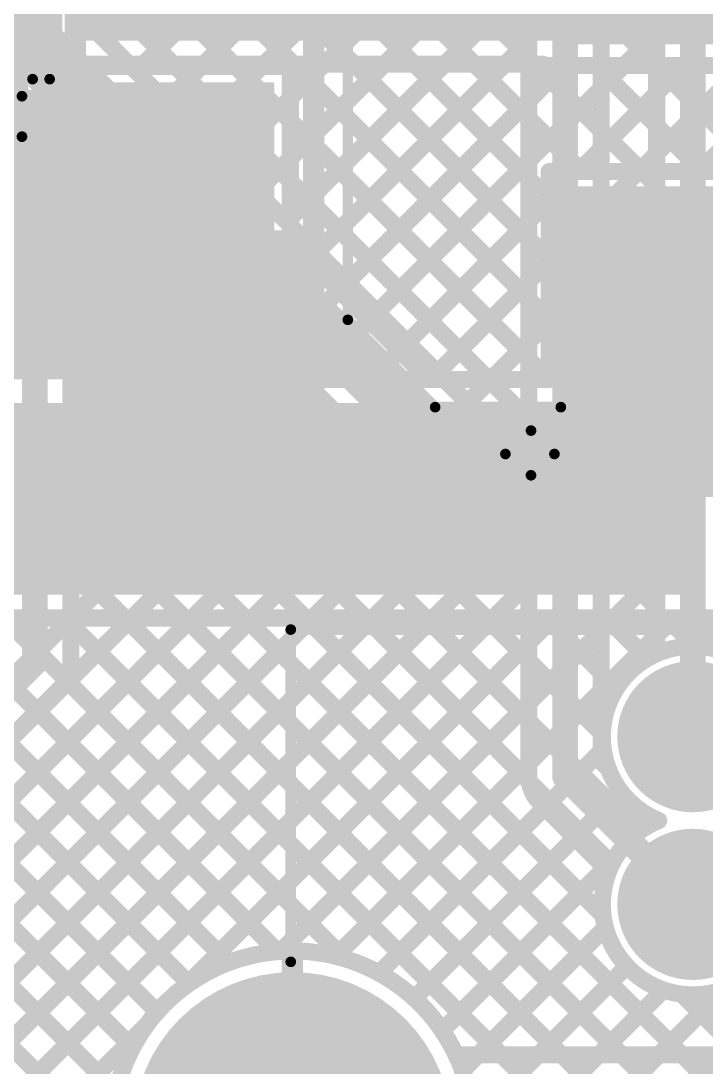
# Model space of a CAD drawing. Header units: millimetres. Extents: x 2.49 to 5.65, y 1.36 to 4.13.
# Drawn here: x 4.5175 to 4.8392, y 1.8131 to 2.3043 of the extents above; entities that cross this region are included whole.
import ezdxf

# ---------------------------------------------------------------- set-up
doc = ezdxf.new("R2010")
doc.units = ezdxf.units.MM
doc.header["$MEASUREMENT"] = 0
for name, color, linetype in [('BottomLayer', 5, 'Continuous'), ('BottomSolder', 6, 'Continuous'), ('MultiLayer', 9, 'Continuous'), ('PadHoleLayer', 156, 'Continuous'), ('TopLayer', 1, 'Continuous'), ('TopOverlay', 2, 'Continuous'), ('TopPaste', 8, 'Continuous'), ('TopSolder', 216, 'Continuous'), ('ViaHoleLayer', 16, 'Continuous')]:
    doc.layers.add(name, color=color, linetype=linetype)

# ---------------------------------------------------------------- blocks, each defined once
blk = doc.blocks.new('U241_041N_1BR85_1_3')
at = {"layer": 'BottomLayer'}
for points, const_width in [([(-0.06496, 0.09272, 1), (-0.03346, 0.09272, 1)], 0.0315), ([(-0.06496, 0.01398, 1), (-0.03346, 0.01398, 1)], 0.0315), ([(-0.27264, -0.09272, 1), (-0.20177, -0.09272, 1)], 0.07087)]:
    blk.add_lwpolyline(points, format="xyb", close=True, dxfattribs=dict(at, const_width=const_width))
at = {"layer": 'BottomSolder'}
for points, const_width in [([(-0.06696, 0.09272, 1), (-0.03146, 0.09272, 1)], 0.0355), ([(-0.06696, 0.01398, 1), (-0.03146, 0.01398, 1)], 0.0355), ([(-0.27464, -0.09272, 1), (-0.19977, -0.09272, 1)], 0.07487)]:
    blk.add_lwpolyline(points, format="xyb", close=True, dxfattribs=dict(at, const_width=const_width))
at = {"layer": 'MultiLayer'}
for points, const_width in [([(-0.06496, 0.09272, 1), (-0.03346, 0.09272, 1)], 0.0315), ([(-0.06496, 0.01398, 1), (-0.03346, 0.01398, 1)], 0.0315), ([(-0.27264, -0.09272, 1), (-0.20177, -0.09272, 1)], 0.07087)]:
    blk.add_lwpolyline(points, format="xyb", close=True, dxfattribs=dict(at, const_width=const_width))
at = {"layer": 'PadHoleLayer'}
for points, const_width in [([(-0.05827, 0.09272, 1), (-0.04016, 0.09272, 1)], 0.01811), ([(-0.05827, 0.01398, 1), (-0.04016, 0.01398, 1)], 0.01811), ([(-0.25984, -0.09272, 1), (-0.21457, -0.09272, 1)], 0.04528)]:
    blk.add_lwpolyline(points, format="xyb", close=True, dxfattribs=dict(at, const_width=const_width))
at = {"layer": 'TopLayer'}
for points, const_width in [([(-0.06496, 0.09272, 1), (-0.03346, 0.09272, 1)], 0.0315), ([(-0.06496, 0.01398, 1), (-0.03346, 0.01398, 1)], 0.0315), ([(-0.27264, -0.09272, 1), (-0.20177, -0.09272, 1)], 0.07087)]:
    blk.add_lwpolyline(points, format="xyb", close=True, dxfattribs=dict(at, const_width=const_width))
at = {"layer": 'TopOverlay', "const_width": 0.005}
for points in [[(-0.238, 0.143), (0.23641, 0.143)], [(-0.238, -0.013), (-0.238, 0.143)]]:
    blk.add_lwpolyline(points, dxfattribs=at)
at = {"layer": 'TopOverlay', "const_width": 0.0025}
for points in [[(-0.23925, 0.143, 1), (-0.23675, 0.143, 1)], [(-0.23925, 0.143, 1), (-0.23675, 0.143, 1)], [(-0.23925, -0.013, 1), (-0.23675, -0.013, 1)]]:
    blk.add_lwpolyline(points, format="xyb", close=True, dxfattribs=at)
at = {"layer": 'TopSolder'}
for points, const_width in [([(-0.06696, 0.09272, 1), (-0.03146, 0.09272, 1)], 0.0355), ([(-0.06696, 0.01398, 1), (-0.03146, 0.01398, 1)], 0.0355), ([(-0.27464, -0.09272, 1), (-0.19977, -0.09272, 1)], 0.07487)]:
    blk.add_lwpolyline(points, format="xyb", close=True, dxfattribs=dict(at, const_width=const_width))
blk = doc.blocks.new('SMA_4')
at = {"layer": 'TopLayer'}
for points in [[(-0.02953, 0.03346), (-0.12795, 0.03346), (-0.02953, -0.03346), (-0.12795, -0.03346)], [(0.12795, 0.03346), (0.02953, 0.03346), (0.12795, -0.03346), (0.02953, -0.03346)]]:
    blk.add_solid(points, dxfattribs=at)
at = {"layer": 'TopOverlay', "const_width": 0.01}
for points in [[(-0.09, 0.043), (-0.09, 0.056)], [(0.094, 0.056), (-0.09, 0.056)], [(-0.089, -0.056), (-0.089, -0.043)], [(0.095, -0.056), (-0.089, -0.056)]]:
    blk.add_lwpolyline(points, dxfattribs=at)
at = {"layer": 'TopOverlay', "const_width": 0.005}
for points in [[(-0.0925, 0.056, 1), (-0.0875, 0.056, 1)], [(-0.0925, 0.056, 1), (-0.0875, 0.056, 1)], [(0.0915, 0.056, 1), (0.0965, 0.056, 1)], [(-0.0925, 0.043, 1), (-0.0875, 0.043, 1)], [(-0.0915, -0.043, 1), (-0.0865, -0.043, 1)], [(-0.0915, -0.056, 1), (-0.0865, -0.056, 1)], [(-0.0915, -0.056, 1), (-0.0865, -0.056, 1)], [(0.0925, -0.056, 1), (0.0975, -0.056, 1)]]:
    blk.add_lwpolyline(points, format="xyb", close=True, dxfattribs=at)
at = {"layer": 'TopOverlay'}
for points in [[(0.095, 0.036), (0.173, 0.036), (0.095, 0.061), (0.173, 0.061)], [(0.131, -0.061), (0.181, -0.061), (0.131, 0.061), (0.181, 0.061)], [(0.094, -0.061), (0.173, -0.061), (0.094, -0.036), (0.173, -0.036)]]:
    blk.add_solid(points, dxfattribs=at)
at = {"layer": 'TopPaste'}
for points in [[(-0.02953, 0.03346), (-0.12795, 0.03346), (-0.02953, -0.03346), (-0.12795, -0.03346)], [(0.12795, 0.03346), (0.02953, 0.03346), (0.12795, -0.03346), (0.02953, -0.03346)]]:
    blk.add_solid(points, dxfattribs=at)
at = {"layer": 'TopSolder'}
for points in [[(-0.02553, 0.03746), (-0.13195, 0.03746), (-0.02553, -0.03746), (-0.13195, -0.03746)], [(0.13195, 0.03746), (0.02553, 0.03746), (0.13195, -0.03746), (0.02553, -0.03746)]]:
    blk.add_solid(points, dxfattribs=at)
blk = doc.blocks.new('NR5040T4R7N_71')
at = {"layer": 'TopLayer'}
for points in [[(-0.10039, -0.07874), (-0.04134, -0.07874), (-0.10039, 0.07874), (-0.04134, 0.07874)], [(0.04134, -0.07874), (0.10039, -0.07874), (0.04134, 0.07874), (0.10039, 0.07874)]]:
    blk.add_solid(points, dxfattribs=at)
at = {"layer": 'TopOverlay', "const_width": 0.005}
for points in [[(0.104, 0.103), (-0.104, 0.103)], [(-0.104, 0.103), (-0.104, 0.084)], [(0.104, 0.103), (0.104, 0.084)], [(-0.104, -0.084), (-0.104, -0.103)], [(0.104, -0.084), (0.104, -0.103)], [(0.104, -0.103), (-0.104, -0.103)]]:
    blk.add_lwpolyline(points, dxfattribs=at)
at = {"layer": 'TopOverlay'}
for points, const_width in [([(-0.10525, 0.103, 1), (-0.10275, 0.103, 1)], 0.0025), ([(-0.10525, 0.103, 1), (-0.10275, 0.103, 1)], 0.0025), ([(0.10275, 0.103, 1), (0.10525, 0.103, 1)], 0.0025), ([(0.10275, 0.103, 1), (0.10525, 0.103, 1)], 0.0025), ([(-0.10525, 0.084, 1), (-0.10275, 0.084, 1)], 0.0025), ([(0.10275, 0.084, 1), (0.10525, 0.084, 1)], 0.0025), ([(-0.109, 0.076, 1), (-0.117, 0.076, 1)], 0.005), ([(-0.11825, 0.076, 1), (-0.11575, 0.076, 1)], 0.0025), ([(-0.11025, 0.076, 1), (-0.10775, 0.076, 1)], 0.0025), ([(-0.10525, -0.084, 1), (-0.10275, -0.084, 1)], 0.0025), ([(0.10275, -0.084, 1), (0.10525, -0.084, 1)], 0.0025), ([(-0.10525, -0.103, 1), (-0.10275, -0.103, 1)], 0.0025), ([(-0.10525, -0.103, 1), (-0.10275, -0.103, 1)], 0.0025), ([(0.10275, -0.103, 1), (0.10525, -0.103, 1)], 0.0025), ([(0.10275, -0.103, 1), (0.10525, -0.103, 1)], 0.0025)]:
    blk.add_lwpolyline(points, format="xyb", close=True, dxfattribs=dict(at, const_width=const_width))
at = {"layer": 'TopPaste'}
for points in [[(-0.10039, -0.07874), (-0.04134, -0.07874), (-0.10039, 0.07874), (-0.04134, 0.07874)], [(0.04134, -0.07874), (0.10039, -0.07874), (0.04134, 0.07874), (0.10039, 0.07874)]]:
    blk.add_solid(points, dxfattribs=at)
at = {"layer": 'TopSolder'}
for points in [[(-0.10439, -0.08274), (-0.03734, -0.08274), (-0.10439, 0.08274), (-0.03734, 0.08274)], [(0.03734, -0.08274), (0.10439, -0.08274), (0.03734, 0.08274), (0.10439, 0.08274)]]:
    blk.add_solid(points, dxfattribs=at)
blk = doc.blocks.new('UWX1H100MCL1GB_108')
at = {"layer": 'TopLayer'}
for points in [[(-0.1752, -0.0315), (-0.0374, -0.0315), (-0.1752, 0.0315), (-0.0374, 0.0315)], [(0.0374, -0.0315), (0.1752, -0.0315), (0.0374, 0.0315), (0.1752, 0.0315)]]:
    blk.add_solid(points, dxfattribs=at)
at = {"layer": 'TopOverlay', "const_width": 0.005}
for points in [[(-0.096, 0.137), (-0.137, 0.096)], [(-0.096, 0.137), (0.14, 0.137)], [(0.14, 0.137), (0.14, 0.037)], [(-0.137, 0.096), (-0.137, 0.037)], [(-0.159, 0.063), (-0.159, 0.04)], [(-0.169, 0.051), (-0.148, 0.051)], [(-0.137, -0.037), (-0.137, -0.096)], [(0.14, -0.037), (0.14, -0.137)], [(-0.137, -0.096), (-0.096, -0.137)], [(-0.096, -0.137), (0.14, -0.137)]]:
    blk.add_lwpolyline(points, dxfattribs=at)
at = {"layer": 'TopOverlay', "const_width": 0.0025}
for points in [[(-0.09725, 0.137, 1), (-0.09475, 0.137, 1)], [(-0.09725, 0.137, 1), (-0.09475, 0.137, 1)], [(0.13875, 0.137, 1), (0.14125, 0.137, 1)], [(0.13875, 0.137, 1), (0.14125, 0.137, 1)], [(-0.13825, 0.096, 1), (-0.13575, 0.096, 1)], [(-0.13825, 0.096, 1), (-0.13575, 0.096, 1)], [(-0.16025, 0.063, 1), (-0.15775, 0.063, 1)], [(-0.17025, 0.051, 1), (-0.16775, 0.051, 1)], [(-0.14925, 0.051, 1), (-0.14675, 0.051, 1)], [(-0.16025, 0.04, 1), (-0.15775, 0.04, 1)], [(-0.13825, 0.037, 1), (-0.13575, 0.037, 1)], [(0.13875, 0.037, 1), (0.14125, 0.037, 1)], [(-0.13825, -0.037, 1), (-0.13575, -0.037, 1)], [(0.13875, -0.037, 1), (0.14125, -0.037, 1)], [(-0.13825, -0.096, 1), (-0.13575, -0.096, 1)], [(-0.13825, -0.096, 1), (-0.13575, -0.096, 1)], [(-0.09725, -0.137, 1), (-0.09475, -0.137, 1)], [(-0.09725, -0.137, 1), (-0.09475, -0.137, 1)], [(0.13875, -0.137, 1), (0.14125, -0.137, 1)], [(0.13875, -0.137, 1), (0.14125, -0.137, 1)]]:
    blk.add_lwpolyline(points, format="xyb", close=True, dxfattribs=at)
at = {"layer": 'TopPaste'}
for points in [[(-0.1752, -0.0315), (-0.0374, -0.0315), (-0.1752, 0.0315), (-0.0374, 0.0315)], [(0.0374, -0.0315), (0.1752, -0.0315), (0.0374, 0.0315), (0.1752, 0.0315)]]:
    blk.add_solid(points, dxfattribs=at)
at = {"layer": 'TopSolder'}
for points in [[(-0.1792, -0.0355), (-0.0334, -0.0355), (-0.1792, 0.0355), (-0.0334, 0.0355)], [(0.0334, -0.0355), (0.1792, -0.0355), (0.0334, 0.0355), (0.1792, 0.0355)]]:
    blk.add_solid(points, dxfattribs=at)

msp = doc.modelspace()

# ---------------------------------------------------------------- linework, layer by layer
at = {"layer": 'BottomLayer'}
for points, const_width in [([(3.67701, 3.36577), (4.756, 2.28678)], 0.008), ([(3.66287, 3.35163), (4.756, 2.2585)], 0.008), ([(3.6545, 3.33172), (4.756, 2.23022)], 0.008), ([(3.6545, 3.30343), (4.756, 2.20193)], 0.008), ([(3.6545, 3.27515), (4.756, 2.17365)], 0.008), ([(3.6545, 3.24687), (4.756, 2.14537)], 0.008), ([(3.6545, 3.21858), (4.756, 2.11708)], 0.008), ([(4.773, 1.94953), (4.773, 2.986)], 0.012), ([(4.83299, 1.96828), (4.83299, 2.986)], 0.012), ([(4.756, 1.94953), (4.756, 2.97079)], 0.008), ([(4.79, 1.95657), (4.79, 2.97079)], 0.008), ([(4.81599, 2.00723), (4.81599, 2.97079)], 0.008), ([(4.55749, 2.29475), (4.756, 2.49326)], 0.008), ([(4.57163, 2.2806), (4.756, 2.46497)], 0.008), ([(4.58577, 2.26646), (4.756, 2.43669)], 0.008), ([(4.59991, 2.25232), (4.756, 2.4084)], 0.008), ([(4.44563, 2.4066), (4.74462, 2.10762)], 0.008), ([(4.429, 2.39), (4.728, 2.091)], 0.025), ([(4.61406, 2.23818), (4.756, 2.38012)], 0.008), ([(4.423, 2.351), (4.524, 2.25)], 0.012), ([(4.6282, 2.22403), (4.756, 2.35184)], 0.008), ([(4.79, 2.30098), (4.81599, 2.32697)], 0.008), ([(4.64234, 2.20989), (4.756, 2.32355)], 0.008), ([(4.79, 2.30935), (4.81599, 2.28336)], 0.008), ([(4.65648, 2.19575), (4.756, 2.29527)], 0.008), ([(4.79, 2.2727), (4.81599, 2.29869)], 0.008), ([(4.79, 2.28107), (4.81599, 2.25508)], 0.008), ([(4.79, 2.24441), (4.81599, 2.27041)], 0.008), ([(4.67063, 2.18161), (4.756, 2.26698)], 0.008), ([(4.524, 2.003), (4.524, 2.25)], 0.012), ([(4.79, 2.25278), (4.81599, 2.22679)], 0.008), ([(4.541, 2.003), (4.541, 2.24477)], 0.008), ([(4.541, 2.24477), (4.71138, 2.07438)], 0.008), ([(4.79, 2.21613), (4.81599, 2.24212)], 0.008), ([(4.68477, 2.16747), (4.756, 2.2387)], 0.008), ([(4.541, 2.22169), (4.55254, 2.23323)], 0.008), ([(4.79, 2.2245), (4.81599, 2.19851)], 0.008), ([(4.541, 2.1934), (4.56668, 2.21909)], 0.008), ([(4.541, 2.21894), (4.756, 2.00394)], 0.008), ([(4.79, 2.18785), (4.81599, 2.21384)], 0.008), ([(4.69891, 2.15332), (4.756, 2.21041)], 0.008), ([(4.541, 2.16512), (4.58082, 2.20494)], 0.008), ([(4.79, 2.19622), (4.81599, 2.17023)], 0.008), ([(4.541, 2.13684), (4.59497, 2.1908)], 0.008), ([(4.541, 2.19066), (4.756, 1.97566)], 0.008), ([(4.71305, 2.13918), (4.756, 2.18213)], 0.008), ([(4.79, 2.15956), (4.81599, 2.18555)], 0.008), ([(4.541, 2.10855), (4.60911, 2.17666)], 0.008), ([(4.79, 2.16793), (4.81599, 2.14194)], 0.008), ([(4.541, 2.08027), (4.62325, 2.16252)], 0.008), ([(4.541, 2.16237), (4.75616, 1.94722)], 0.008), ([(4.79, 2.13128), (4.81599, 2.15727)], 0.008), ([(4.72719, 2.12504), (4.756, 2.15385)], 0.008), ([(4.541, 2.05198), (4.63739, 2.14837)], 0.008), ([(4.79, 2.13965), (4.81599, 2.11366)], 0.008), ([(4.541, 2.0237), (4.65153, 2.13423)], 0.008), ([(4.541, 2.13409), (4.79082, 1.88427)], 0.008), ([(4.79, 2.10299), (4.81599, 2.12898)], 0.008), ([(4.74134, 2.1109), (4.756, 2.12556)], 0.008), ([(4.14762, 1.60204), (4.66568, 2.12009)], 0.008), ([(4.79, 2.11137), (4.81599, 2.08537)], 0.008), ([(4.14762, 1.57375), (4.67982, 2.10595)], 0.008), ([(4.541, 2.10581), (5.19681, 1.45)], 0.008), ([(4.79, 2.07471), (4.81599, 2.1007)], 0.008), ([(4.75137, 2.09342), (4.756, 2.0888)], 0.008), ([(4.75144, 2.09271), (4.756, 2.09728)], 0.008), ([(4.14758, 1.54542), (4.69396, 2.09181)], 0.008), ([(4.79, 2.08308), (4.81599, 2.05709)], 0.008), ([(4.08044, 1.45), (4.7081, 2.07766)], 0.008), ([(4.541, 2.07752), (5.16852, 1.45)], 0.008), ([(4.13701, 1.45), (4.756, 2.06899)], 0.008), ([(4.71889, 2.06934), (4.756, 2.03223)], 0.008), ([(4.74333, 2.07319), (4.756, 2.06051)], 0.008), ([(4.79, 2.04642), (4.81599, 2.07242)], 0.008), ([(4.10872, 1.45), (4.72629, 2.06756)], 0.008), ([(4.79, 2.0548), (4.81599, 2.0288)], 0.008), ([(4.541, 2.04924), (5.14024, 1.45)], 0.008), ([(4.16529, 1.45), (4.756, 2.04071)], 0.008), ([(4.79, 2.01814), (4.81599, 2.04413)], 0.008), ([(4.79, 2.02651), (4.81155, 2.00497)], 0.008), ([(4.541, 2.02095), (5.11195, 1.45)], 0.008), ([(4.79, 1.98986), (4.81599, 2.01585)], 0.008), ([(4.59498, 1.85141), (4.756, 2.01242)], 0.008), ([(4.437, 1.916), (4.524, 2.003)], 0.012), ([(4.79, 1.99823), (4.79714, 1.99109)], 0.008), ([(4.44904, 1.904), (4.536, 1.99096)], 0.008), ([(4.53888, 1.99479), (4.6696, 1.86407)], 0.008), ([(4.63939, 1.86753), (4.756, 1.98414)], 0.008), ([(4.52521, 1.98017), (4.63796, 1.86742)], 0.008), ([(4.51107, 1.96603), (4.6149, 1.8622)], 0.008), ([(4.79, 1.95657), (4.79319, 1.95338)], 0.008), ([(4.49693, 1.95189), (4.5964, 1.85242)], 0.008), ([(4.66538, 1.86523), (4.756, 1.95586)], 0.008), ([(4.773, 1.94953), (4.83299, 1.88954)], 0.012), ([(4.48279, 1.93775), (4.58144, 1.83909)], 0.008), ([(4.761, 1.93749), (4.79343, 1.90506)], 0.008), ([(4.68573, 1.8573), (4.76346, 1.93503)], 0.008), ([(4.46864, 1.9236), (4.56989, 1.82236)], 0.008), ([(4.70223, 1.84551), (4.7776, 1.92089)], 0.008), ([(4.4545, 1.90946), (4.56226, 1.80171)], 0.008), ([(4.71533, 1.83034), (4.79174, 1.90675)], 0.008), ([(4.43668, 1.899), (4.56048, 1.7752)], 0.008), ([(4.72486, 1.81157), (4.79192, 1.87864)], 0.008), ([(4.47642, 1.45), (4.89246, 1.86604)], 0.008), ([(4.645, 1.78285), (4.645, 1.86371)], 0.01), ([(4.7297, 1.78814), (4.80201, 1.86045)], 0.008), ([(4.44813, 1.45), (4.84787, 1.84973)], 0.008), ([(4.72533, 1.75548), (4.8192, 1.84935)], 0.008), ([(4.82772, 1.84737), (5.22509, 1.45)], 0.008), ([(4.19358, 1.45), (4.57644, 1.83286)], 0.008)]:
    msp.add_lwpolyline(points, dxfattribs=dict(at, const_width=const_width))
for points, const_width in [([(4.788, 2.30098, 1), (4.792, 2.30098, 1)], 0.004), ([(4.754, 2.29527, 1), (4.758, 2.29527, 1)], 0.004), ([(4.81399, 2.29869, 1), (4.81799, 2.29869, 1)], 0.004), ([(4.55549, 2.29475, 1), (4.55949, 2.29475, 1)], 0.004), ([(4.754, 2.28678, 1), (4.758, 2.28678, 1)], 0.004), ([(4.56963, 2.2806, 1), (4.57363, 2.2806, 1)], 0.004), ([(4.788, 2.28107, 1), (4.792, 2.28107, 1)], 0.004), ([(4.81399, 2.28336, 1), (4.81799, 2.28336, 1)], 0.004), ([(4.788, 2.2727, 1), (4.792, 2.2727, 1)], 0.004), ([(4.81399, 2.27041, 1), (4.81799, 2.27041, 1)], 0.004), ([(4.58377, 2.26646, 1), (4.58777, 2.26646, 1)], 0.004), ([(4.754, 2.26698, 1), (4.758, 2.26698, 1)], 0.004), ([(4.754, 2.2585, 1), (4.758, 2.2585, 1)], 0.004), ([(4.521, 2.25, 1), (4.527, 2.25, 1)], 0.006), ([(4.521, 2.25, 1), (4.527, 2.25, 1)], 0.006), ([(4.59791, 2.25232, 1), (4.60191, 2.25232, 1)], 0.004), ([(4.788, 2.25278, 1), (4.792, 2.25278, 1)], 0.004), ([(4.81399, 2.25508, 1), (4.81799, 2.25508, 1)], 0.004), ([(4.539, 2.24477, 1), (4.543, 2.24477, 1)], 0.004), ([(4.539, 2.24477, 1), (4.543, 2.24477, 1)], 0.004), ([(4.788, 2.24441, 1), (4.792, 2.24441, 1)], 0.004), ([(4.81399, 2.24212, 1), (4.81799, 2.24212, 1)], 0.004), ([(4.61206, 2.23818, 1), (4.61606, 2.23818, 1)], 0.004), ([(4.754, 2.2387, 1), (4.758, 2.2387, 1)], 0.004), ([(4.55054, 2.23323, 1), (4.55454, 2.23323, 1)], 0.004), ([(4.754, 2.23022, 1), (4.758, 2.23022, 1)], 0.004), ([(4.81399, 2.22679, 1), (4.81799, 2.22679, 1)], 0.004), ([(4.539, 2.22169, 1), (4.543, 2.22169, 1)], 0.004), ([(4.6262, 2.22403, 1), (4.6302, 2.22403, 1)], 0.004), ([(4.788, 2.2245, 1), (4.792, 2.2245, 1)], 0.004), ([(4.539, 2.21894, 1), (4.543, 2.21894, 1)], 0.004), ([(4.56468, 2.21909, 1), (4.56868, 2.21909, 1)], 0.004), ([(4.788, 2.21613, 1), (4.792, 2.21613, 1)], 0.004), ([(4.81399, 2.21384, 1), (4.81799, 2.21384, 1)], 0.004), ([(4.64034, 2.20989, 1), (4.64434, 2.20989, 1)], 0.004), ([(4.754, 2.21041, 1), (4.758, 2.21041, 1)], 0.004), ([(4.57882, 2.20494, 1), (4.58282, 2.20494, 1)], 0.004), ([(4.754, 2.20193, 1), (4.758, 2.20193, 1)], 0.004), ([(4.81399, 2.19851, 1), (4.81799, 2.19851, 1)], 0.004), ([(4.539, 2.1934, 1), (4.543, 2.1934, 1)], 0.004), ([(4.65448, 2.19575, 1), (4.65848, 2.19575, 1)], 0.004), ([(4.788, 2.19622, 1), (4.792, 2.19622, 1)], 0.004), ([(4.539, 2.19066, 1), (4.543, 2.19066, 1)], 0.004), ([(4.59297, 2.1908, 1), (4.59697, 2.1908, 1)], 0.004), ([(4.788, 2.18785, 1), (4.792, 2.18785, 1)], 0.004), ([(4.754, 2.18213, 1), (4.758, 2.18213, 1)], 0.004), ([(4.81399, 2.18555, 1), (4.81799, 2.18555, 1)], 0.004), ([(4.66863, 2.18161, 1), (4.67263, 2.18161, 1)], 0.004), ([(4.60711, 2.17666, 1), (4.61111, 2.17666, 1)], 0.004), ([(4.754, 2.17365, 1), (4.758, 2.17365, 1)], 0.004), ([(4.68277, 2.16747, 1), (4.68677, 2.16747, 1)], 0.004), ([(4.788, 2.16793, 1), (4.792, 2.16793, 1)], 0.004), ([(4.81399, 2.17023, 1), (4.81799, 2.17023, 1)], 0.004), ([(4.539, 2.16512, 1), (4.543, 2.16512, 1)], 0.004), ([(4.539, 2.16237, 1), (4.543, 2.16237, 1)], 0.004), ([(4.62125, 2.16252, 1), (4.62525, 2.16252, 1)], 0.004), ([(4.788, 2.15956, 1), (4.792, 2.15956, 1)], 0.004), ([(4.81399, 2.15727, 1), (4.81799, 2.15727, 1)], 0.004), ([(4.69691, 2.15332, 1), (4.70091, 2.15332, 1)], 0.004), ([(4.754, 2.15385, 1), (4.758, 2.15385, 1)], 0.004), ([(4.63539, 2.14837, 1), (4.63939, 2.14837, 1)], 0.004), ([(4.754, 2.14537, 1), (4.758, 2.14537, 1)], 0.004), ([(4.71105, 2.13918, 1), (4.71505, 2.13918, 1)], 0.004), ([(4.788, 2.13965, 1), (4.792, 2.13965, 1)], 0.004), ([(4.81399, 2.14194, 1), (4.81799, 2.14194, 1)], 0.004), ([(4.539, 2.13684, 1), (4.543, 2.13684, 1)], 0.004), ([(4.539, 2.13409, 1), (4.543, 2.13409, 1)], 0.004), ([(4.64953, 2.13423, 1), (4.65353, 2.13423, 1)], 0.004), ([(4.788, 2.13128, 1), (4.792, 2.13128, 1)], 0.004), ([(4.81399, 2.12898, 1), (4.81799, 2.12898, 1)], 0.004), ([(4.72519, 2.12504, 1), (4.72919, 2.12504, 1)], 0.004), ([(4.754, 2.12556, 1), (4.758, 2.12556, 1)], 0.004), ([(4.66368, 2.12009, 1), (4.66768, 2.12009, 1)], 0.004), ([(4.754, 2.11708, 1), (4.758, 2.11708, 1)], 0.004), ([(4.81399, 2.11366, 1), (4.81799, 2.11366, 1)], 0.004), ([(4.539, 2.10855, 1), (4.543, 2.10855, 1)], 0.004), ([(4.73934, 2.1109, 1), (4.74334, 2.1109, 1)], 0.004), ([(4.788, 2.11137, 1), (4.792, 2.11137, 1)], 0.004), ([(4.539, 2.10581, 1), (4.543, 2.10581, 1)], 0.004), ([(4.67782, 2.10595, 1), (4.68182, 2.10595, 1)], 0.004), ([(4.74262, 2.10762, 1), (4.74662, 2.10762, 1)], 0.004), ([(4.74262, 2.10762, 1), (4.74662, 2.10762, 1)], 0.004), ([(4.72175, 2.091, 1), (4.73425, 2.091, 1)], 0.0125), ([(4.72209, 2.091, 1), (4.73391, 2.091, 1)], 0.01181), ([(4.788, 2.10299, 1), (4.792, 2.10299, 1)], 0.004), ([(4.81399, 2.1007, 1), (4.81799, 2.1007, 1)], 0.004), ([(4.74937, 2.09342, 1), (4.75337, 2.09342, 1)], 0.004), ([(4.754, 2.09728, 1), (4.758, 2.09728, 1)], 0.004), ([(4.69196, 2.09181, 1), (4.69596, 2.09181, 1)], 0.004), ([(4.74944, 2.09271, 1), (4.75344, 2.09271, 1)], 0.004), ([(4.7495, 2.091, 1), (4.7535, 2.091, 1)], 0.004), ([(4.7495, 2.091, 1), (4.7535, 2.091, 1)], 0.004), ([(4.754, 2.0888, 1), (4.758, 2.0888, 1)], 0.004), ([(4.81399, 2.08537, 1), (4.81799, 2.08537, 1)], 0.004), ([(4.539, 2.08027, 1), (4.543, 2.08027, 1)], 0.004), ([(4.788, 2.08308, 1), (4.792, 2.08308, 1)], 0.004), ([(4.539, 2.07752, 1), (4.543, 2.07752, 1)], 0.004), ([(4.7061, 2.07766, 1), (4.7101, 2.07766, 1)], 0.004), ([(4.70938, 2.07438, 1), (4.71338, 2.07438, 1)], 0.004), ([(4.70938, 2.07438, 1), (4.71338, 2.07438, 1)], 0.004), ([(4.788, 2.07471, 1), (4.792, 2.07471, 1)], 0.004), ([(4.71689, 2.06934, 1), (4.72089, 2.06934, 1)], 0.004), ([(4.74133, 2.07319, 1), (4.74533, 2.07319, 1)], 0.004), ([(4.754, 2.06899, 1), (4.758, 2.06899, 1)], 0.004), ([(4.81399, 2.07242, 1), (4.81799, 2.07242, 1)], 0.004), ([(4.72429, 2.06756, 1), (4.72829, 2.06756, 1)], 0.004), ([(4.754, 2.06051, 1), (4.758, 2.06051, 1)], 0.004), ([(4.788, 2.0548, 1), (4.792, 2.0548, 1)], 0.004), ([(4.81399, 2.05709, 1), (4.81799, 2.05709, 1)], 0.004), ([(4.539, 2.05198, 1), (4.543, 2.05198, 1)], 0.004), ([(4.539, 2.04924, 1), (4.543, 2.04924, 1)], 0.004), ([(4.788, 2.04642, 1), (4.792, 2.04642, 1)], 0.004), ([(4.754, 2.04071, 1), (4.758, 2.04071, 1)], 0.004), ([(4.81399, 2.04413, 1), (4.81799, 2.04413, 1)], 0.004), ([(4.754, 2.03223, 1), (4.758, 2.03223, 1)], 0.004), ([(4.788, 2.02651, 1), (4.792, 2.02651, 1)], 0.004), ([(4.81399, 2.0288, 1), (4.81799, 2.0288, 1)], 0.004), ([(4.539, 2.0237, 1), (4.543, 2.0237, 1)], 0.004), ([(4.539, 2.02095, 1), (4.543, 2.02095, 1)], 0.004), ([(4.788, 2.01814, 1), (4.792, 2.01814, 1)], 0.004), ([(4.81399, 2.01585, 1), (4.81799, 2.01585, 1)], 0.004), ([(4.754, 2.01242, 1), (4.758, 2.01242, 1)], 0.004), ([(4.521, 2.003, 1), (4.527, 2.003, 1)], 0.006), ([(4.521, 2.003, 1), (4.527, 2.003, 1)], 0.006), ([(4.81399, 2.00723, 1), (4.81799, 2.00723, 1)], 0.004), ([(4.81399, 2.00723, 1), (4.81799, 2.00723, 1)], 0.004), ([(4.539, 2.003, 1), (4.543, 2.003, 1)], 0.004), ([(4.539, 2.003, 1), (4.543, 2.003, 1)], 0.004), ([(4.539, 2.003, 1), (4.543, 2.003, 1)], 0.004), ([(4.754, 2.00394, 1), (4.758, 2.00394, 1)], 0.004), ([(4.80955, 2.00497, 1), (4.81355, 2.00497, 1)], 0.004), ([(4.788, 1.99823, 1), (4.792, 1.99823, 1)], 0.004), ([(4.534, 1.99096, 1), (4.538, 1.99096, 1)], 0.004), ([(4.534, 1.99096, 1), (4.538, 1.99096, 1)], 0.004), ([(4.53402, 1.99098, 1), (4.53802, 1.99098, 1)], 0.004), ([(4.53688, 1.99479, 1), (4.54088, 1.99479, 1)], 0.004), ([(4.79514, 1.99109, 1), (4.79914, 1.99109, 1)], 0.004), ([(4.788, 1.98986, 1), (4.792, 1.98986, 1)], 0.004), ([(4.754, 1.98414, 1), (4.758, 1.98414, 1)], 0.004), ([(4.52321, 1.98017, 1), (4.52721, 1.98017, 1)], 0.004), ([(4.754, 1.97566, 1), (4.758, 1.97566, 1)], 0.004), ([(4.82999, 1.96828, 1), (4.83599, 1.96828, 1)], 0.006), ([(4.788, 1.95657, 1), (4.792, 1.95657, 1)], 0.004), ([(4.788, 1.95657, 1), (4.792, 1.95657, 1)], 0.004), ([(4.754, 1.95586, 1), (4.758, 1.95586, 1)], 0.004), ([(4.77, 1.94953, 1), (4.776, 1.94953, 1)], 0.006), ([(4.77, 1.94953, 1), (4.776, 1.94953, 1)], 0.006), ([(4.79119, 1.95338, 1), (4.79519, 1.95338, 1)], 0.004), ([(4.79119, 1.95338, 1), (4.79519, 1.95338, 1)], 0.004), ([(4.754, 1.94953, 1), (4.758, 1.94953, 1)], 0.004), ([(4.754, 1.94953, 1), (4.758, 1.94953, 1)], 0.004), ([(4.754, 1.94953, 1), (4.758, 1.94953, 1)], 0.004), ([(4.75416, 1.94722, 1), (4.75816, 1.94722, 1)], 0.004), ([(4.75898, 1.93751, 1), (4.76298, 1.93751, 1)], 0.004), ([(4.759, 1.93749, 1), (4.763, 1.93749, 1)], 0.004), ([(4.759, 1.93749, 1), (4.763, 1.93749, 1)], 0.004), ([(4.76146, 1.93503, 1), (4.76546, 1.93503, 1)], 0.004), ([(4.7756, 1.92089, 1), (4.7796, 1.92089, 1)], 0.004), ([(4.78974, 1.90675, 1), (4.79374, 1.90675, 1)], 0.004), ([(4.79143, 1.90506, 1), (4.79543, 1.90506, 1)], 0.004), ([(4.79143, 1.90506, 1), (4.79543, 1.90506, 1)], 0.004), ([(4.82999, 1.88954, 1), (4.83599, 1.88954, 1)], 0.006), ([(4.78882, 1.88427, 1), (4.79282, 1.88427, 1)], 0.004), ([(4.78992, 1.87864, 1), (4.79392, 1.87864, 1)], 0.004), ([(4.72987, 1.78285, 1), (4.56013, 1.78285, 1)], 0.008), ([(4.63739, 1.86753, 1), (4.64139, 1.86753, 1)], 0.004), ([(4.63596, 1.86742, 1), (4.63996, 1.86742, 1)], 0.004), ([(4.6425, 1.86371, 1), (4.6475, 1.86371, 1)], 0.005), ([(4.66338, 1.86523, 1), (4.66738, 1.86523, 1)], 0.004), ([(4.6676, 1.86407, 1), (4.6716, 1.86407, 1)], 0.004), ([(4.6129, 1.8622, 1), (4.6169, 1.8622, 1)], 0.004), ([(4.80001, 1.86045, 1), (4.80401, 1.86045, 1)], 0.004), ([(4.68373, 1.8573, 1), (4.68773, 1.8573, 1)], 0.004), ([(4.59298, 1.85141, 1), (4.59698, 1.85141, 1)], 0.004), ([(4.5944, 1.85242, 1), (4.5984, 1.85242, 1)], 0.004), ([(4.8172, 1.84935, 1), (4.8212, 1.84935, 1)], 0.004), ([(4.70023, 1.84551, 1), (4.70423, 1.84551, 1)], 0.004), ([(4.82572, 1.84737, 1), (4.82972, 1.84737, 1)], 0.004), ([(4.57944, 1.83909, 1), (4.58344, 1.83909, 1)], 0.004), ([(4.57444, 1.83286, 1), (4.57844, 1.83286, 1)], 0.004), ([(4.71333, 1.83034, 1), (4.71733, 1.83034, 1)], 0.004), ([(4.56789, 1.82236, 1), (4.57189, 1.82236, 1)], 0.004), ([(4.72286, 1.81157, 1), (4.72686, 1.81157, 1)], 0.004)]:
    msp.add_lwpolyline(points, format="xyb", close=True, dxfattribs=dict(at, const_width=const_width))
at = {"layer": 'BottomLayer', "const_width": 0.008}
for points in [[(4.74462, 2.10762, -0.198912), (4.7515, 2.091)], [(4.7515, 2.091, -0.668179), (4.71138, 2.07438)], [(4.79319, 1.95338, -0.398683), (4.81599, 2.00723)], [(4.541, 2.003, -0.199327), (4.536, 1.99096)], [(4.541, 2.003, -0.198912), (4.53602, 1.99098)], [(4.76098, 1.93751, -0.198912), (4.756, 1.94953)], [(4.761, 1.93749, -0.199327), (4.756, 1.94953)], [(4.87549, 1.88954, -1.206856), (4.79343, 1.90506)]]:
    msp.add_lwpolyline(points, format="xyb", dxfattribs=at)
at = {"layer": 'MultiLayer', "const_width": 0.01181}
msp.add_lwpolyline([(4.72209, 2.091, 1), (4.73391, 2.091, 1)], format="xyb", close=True, dxfattribs=at)
at = {"layer": 'TopLayer'}
for points, const_width in [([(4.83575, 2.2336), (5.15474, 2.55259)], 0.008), ([(4.532, 2.283), (4.532, 2.471)], 0.008), ([(4.533, 2.284), (4.533, 2.471)], 0.008), ([(4.83881, 2.01038), (5.199, 2.37057)], 0.008), ([(4.808, 2.2874), (4.808, 2.3663)], 0.01), ([(4.532, 2.283), (4.644, 2.283)], 0.008), ([(4.533, 2.284), (4.7625, 2.284)], 0.008), ([(4.644, 2.26812), (4.65988, 2.284)], 0.008), ([(4.644, 2.18327), (4.74473, 2.284)], 0.008), ([(4.644, 2.23984), (4.68816, 2.284)], 0.008), ([(4.644, 2.21155), (4.71645, 2.284)], 0.008), ([(4.644, 2.15498), (4.77242, 2.2834)], 0.008), ([(4.644, 2.136), (4.644, 2.283)], 0.008), ([(4.64565, 2.284), (4.7655, 2.16415)], 0.008), ([(4.6533, 2.136), (4.8007, 2.2834)], 0.008), ([(4.67393, 2.284), (4.7655, 2.19243)], 0.008), ([(4.70222, 2.284), (4.7655, 2.22071)], 0.008), ([(4.7305, 2.284), (4.7809, 2.2336)], 0.008), ([(4.75878, 2.284), (4.80919, 2.2336)], 0.008), ([(4.7625, 2.2834), (4.8535, 2.2834)], 0.008), ([(4.77918, 2.2336), (4.82899, 2.2834)], 0.008), ([(4.78767, 2.2834), (4.83747, 2.2336)], 0.008), ([(4.80747, 2.2336), (4.85787, 2.284)], 0.008), ([(4.81595, 2.2834), (5.1925, 1.90685)], 0.008), ([(4.644, 2.25737), (4.76537, 2.136)], 0.008), ([(4.7655, 2.2336), (4.8505, 2.2336)], 0.008), ([(4.7655, 2.136), (4.7655, 2.2336)], 0.008), ([(4.644, 2.22908), (4.73708, 2.136)], 0.008), ([(4.68159, 2.136), (4.7655, 2.21992)], 0.008), ([(4.644, 2.2008), (4.7088, 2.136)], 0.008), ([(4.70987, 2.136), (4.7655, 2.19163)], 0.008), ([(4.644, 2.17251), (4.68051, 2.136)], 0.008), ([(4.73815, 2.136), (4.7655, 2.16335)], 0.008), ([(4.644, 2.14423), (4.65223, 2.136)], 0.008), ([(4.644, 2.136), (4.7655, 2.136)], 0.008), ([(4.08044, 1.45), (4.65444, 2.024)], 0.008), ([(4.10872, 1.45), (4.68272, 2.024)], 0.008), ([(4.13701, 1.45), (4.71101, 2.024)], 0.008), ([(4.14758, 1.54542), (4.62615, 2.024)], 0.008), ([(4.16529, 1.45), (4.73929, 2.024)], 0.008), ([(4.476, 1.90213), (4.59787, 2.024)], 0.008), ([(4.476, 1.93041), (4.56959, 2.024)], 0.008), ([(4.476, 1.9587), (4.5413, 2.024)], 0.008), ([(4.48138, 2.024), (4.63796, 1.86742)], 0.008), ([(4.491, 2.024), (4.85, 2.024)], 0.008), ([(4.50967, 2.024), (4.6696, 1.86407)], 0.008), ([(4.53795, 2.024), (4.74311, 1.81885)], 0.008), ([(4.56624, 2.024), (4.77139, 1.81885)], 0.008), ([(4.59452, 2.024), (4.79968, 1.81885)], 0.008), ([(4.59498, 1.85141), (4.76758, 2.024)], 0.008), ([(4.62281, 2.024), (4.82796, 1.81885)], 0.008), ([(4.63939, 1.86753), (4.79586, 2.024)], 0.008), ([(4.65109, 2.024), (4.79082, 1.88427)], 0.008), ([(4.66538, 1.86523), (4.82414, 2.024)], 0.008), ([(4.67938, 2.024), (4.79493, 1.90844)], 0.008), ([(4.70766, 2.024), (4.80786, 1.9238)], 0.008), ([(4.73594, 2.024), (4.79051, 1.96943)], 0.008), ([(4.76423, 2.024), (4.79714, 1.99109)], 0.008), ([(4.79251, 2.024), (4.81155, 2.00497)], 0.008), ([(4.8208, 2.024), (4.83403, 2.01076)], 0.008), ([(4.47078, 2.00632), (4.6149, 1.8622)], 0.008), ([(4.476, 1.97282), (4.5964, 1.85242)], 0.008), ([(4.68573, 1.8573), (4.7909, 1.96247)], 0.008), ([(4.476, 1.94453), (4.58144, 1.83909)], 0.008), ([(4.70223, 1.84551), (4.79921, 1.9425)], 0.008), ([(4.81074, 1.92575), (4.81485, 1.92985)], 0.008), ([(4.476, 1.91625), (4.56989, 1.82236)], 0.008), ([(4.71533, 1.83034), (4.79679, 1.91179)], 0.008), ([(4.47509, 1.88888), (4.56226, 1.80171)], 0.008), ([(4.73213, 1.81885), (4.79192, 1.87864)], 0.008), ([(4.46269, 1.87299), (4.56048, 1.7752)], 0.008), ([(4.645, 1.78285), (4.645, 1.86371)], 0.01), ([(4.76041, 1.81885), (4.80201, 1.86045)], 0.008), ([(4.7887, 1.81885), (4.8192, 1.84935)], 0.008), ([(4.81698, 1.81885), (4.84787, 1.84973)], 0.008), ([(4.82772, 1.84737), (4.85624, 1.81885)], 0.008), ([(4.19358, 1.45), (4.57644, 1.83286)], 0.008), ([(4.72185, 1.81885), (5.0325, 1.81885)], 0.008)]:
    msp.add_lwpolyline(points, dxfattribs=dict(at, const_width=const_width))
for points, const_width in [([(4.8055, 2.2874, 1), (4.8105, 2.2874, 1)], 0.005), ([(4.53, 2.283, 1), (4.534, 2.283, 1)], 0.004), ([(4.53, 2.283, 1), (4.534, 2.283, 1)], 0.004), ([(4.531, 2.284, 1), (4.535, 2.284, 1)], 0.004), ([(4.531, 2.284, 1), (4.535, 2.284, 1)], 0.004), ([(4.642, 2.283, 1), (4.646, 2.283, 1)], 0.004), ([(4.642, 2.283, 1), (4.646, 2.283, 1)], 0.004), ([(4.64365, 2.284, 1), (4.64765, 2.284, 1)], 0.004), ([(4.65788, 2.284, 1), (4.66188, 2.284, 1)], 0.004), ([(4.67193, 2.284, 1), (4.67593, 2.284, 1)], 0.004), ([(4.68616, 2.284, 1), (4.69016, 2.284, 1)], 0.004), ([(4.70022, 2.284, 1), (4.70422, 2.284, 1)], 0.004), ([(4.71445, 2.284, 1), (4.71845, 2.284, 1)], 0.004), ([(4.7285, 2.284, 1), (4.7325, 2.284, 1)], 0.004), ([(4.74273, 2.284, 1), (4.74673, 2.284, 1)], 0.004), ([(4.75678, 2.284, 1), (4.76078, 2.284, 1)], 0.004), ([(4.7605, 2.284, 1), (4.7645, 2.284, 1)], 0.004), ([(4.7605, 2.2834, 1), (4.7645, 2.2834, 1)], 0.004), ([(4.77042, 2.2834, 1), (4.77442, 2.2834, 1)], 0.004), ([(4.78567, 2.2834, 1), (4.78967, 2.2834, 1)], 0.004), ([(4.7987, 2.2834, 1), (4.8027, 2.2834, 1)], 0.004), ([(4.81395, 2.2834, 1), (4.81795, 2.2834, 1)], 0.004), ([(4.82699, 2.2834, 1), (4.83099, 2.2834, 1)], 0.004), ([(4.642, 2.26812, 1), (4.646, 2.26812, 1)], 0.004), ([(4.642, 2.25737, 1), (4.646, 2.25737, 1)], 0.004), ([(4.642, 2.23984, 1), (4.646, 2.23984, 1)], 0.004), ([(4.7635, 2.2336, 1), (4.7675, 2.2336, 1)], 0.004), ([(4.7635, 2.2336, 1), (4.7675, 2.2336, 1)], 0.004), ([(4.77718, 2.2336, 1), (4.78118, 2.2336, 1)], 0.004), ([(4.7789, 2.2336, 1), (4.7829, 2.2336, 1)], 0.004), ([(4.80547, 2.2336, 1), (4.80947, 2.2336, 1)], 0.004), ([(4.80718, 2.2336, 1), (4.81119, 2.2336, 1)], 0.004), ([(4.83375, 2.2336, 1), (4.83775, 2.2336, 1)], 0.004), ([(4.83547, 2.2336, 1), (4.83947, 2.2336, 1)], 0.004), ([(4.642, 2.22908, 1), (4.646, 2.22908, 1)], 0.004), ([(4.7635, 2.22071, 1), (4.7675, 2.22071, 1)], 0.004), ([(4.7635, 2.21992, 1), (4.7675, 2.21992, 1)], 0.004), ([(4.642, 2.21155, 1), (4.646, 2.21155, 1)], 0.004), ([(4.642, 2.2008, 1), (4.646, 2.2008, 1)], 0.004), ([(4.7635, 2.19243, 1), (4.7675, 2.19243, 1)], 0.004), ([(4.7635, 2.19163, 1), (4.7675, 2.19163, 1)], 0.004), ([(4.642, 2.18327, 1), (4.646, 2.18327, 1)], 0.004), ([(4.642, 2.17251, 1), (4.646, 2.17251, 1)], 0.004), ([(4.7635, 2.16415, 1), (4.7675, 2.16415, 1)], 0.004), ([(4.7635, 2.16335, 1), (4.7675, 2.16335, 1)], 0.004), ([(4.642, 2.15498, 1), (4.646, 2.15498, 1)], 0.004), ([(4.642, 2.14423, 1), (4.646, 2.14423, 1)], 0.004), ([(4.642, 2.136, 1), (4.646, 2.136, 1)], 0.004), ([(4.642, 2.136, 1), (4.646, 2.136, 1)], 0.004), ([(4.65023, 2.136, 1), (4.65423, 2.136, 1)], 0.004), ([(4.6513, 2.136, 1), (4.6553, 2.136, 1)], 0.004), ([(4.67851, 2.136, 1), (4.68251, 2.136, 1)], 0.004), ([(4.67959, 2.136, 1), (4.68359, 2.136, 1)], 0.004), ([(4.7068, 2.136, 1), (4.7108, 2.136, 1)], 0.004), ([(4.70787, 2.136, 1), (4.71187, 2.136, 1)], 0.004), ([(4.73508, 2.136, 1), (4.73908, 2.136, 1)], 0.004), ([(4.73615, 2.136, 1), (4.74015, 2.136, 1)], 0.004), ([(4.76337, 2.136, 1), (4.76737, 2.136, 1)], 0.004), ([(4.7635, 2.136, 1), (4.7675, 2.136, 1)], 0.004), ([(4.7635, 2.136, 1), (4.7675, 2.136, 1)], 0.004), ([(4.72209, 2.091, 1), (4.73391, 2.091, 1)], 0.01181), ([(4.53595, 2.024, 1), (4.53995, 2.024, 1)], 0.004), ([(4.5393, 2.024, 1), (4.5433, 2.024, 1)], 0.004), ([(4.56424, 2.024, 1), (4.56824, 2.024, 1)], 0.004), ([(4.56759, 2.024, 1), (4.57159, 2.024, 1)], 0.004), ([(4.59252, 2.024, 1), (4.59652, 2.024, 1)], 0.004), ([(4.59587, 2.024, 1), (4.59987, 2.024, 1)], 0.004), ([(4.62081, 2.024, 1), (4.62481, 2.024, 1)], 0.004), ([(4.62415, 2.024, 1), (4.62815, 2.024, 1)], 0.004), ([(4.64909, 2.024, 1), (4.65309, 2.024, 1)], 0.004), ([(4.65244, 2.024, 1), (4.65644, 2.024, 1)], 0.004), ([(4.67737, 2.024, 1), (4.68138, 2.024, 1)], 0.004), ([(4.68072, 2.024, 1), (4.68472, 2.024, 1)], 0.004), ([(4.70566, 2.024, 1), (4.70966, 2.024, 1)], 0.004), ([(4.70901, 2.024, 1), (4.71301, 2.024, 1)], 0.004), ([(4.73394, 2.024, 1), (4.73794, 2.024, 1)], 0.004), ([(4.73729, 2.024, 1), (4.74129, 2.024, 1)], 0.004), ([(4.76223, 2.024, 1), (4.76623, 2.024, 1)], 0.004), ([(4.76558, 2.024, 1), (4.76958, 2.024, 1)], 0.004), ([(4.79051, 2.024, 1), (4.79451, 2.024, 1)], 0.004), ([(4.79386, 2.024, 1), (4.79786, 2.024, 1)], 0.004), ([(4.8188, 2.024, 1), (4.8228, 2.024, 1)], 0.004), ([(4.82214, 2.024, 1), (4.82614, 2.024, 1)], 0.004), ([(4.83203, 2.01076, 1), (4.83603, 2.01076, 1)], 0.004), ([(4.83681, 2.01038, 1), (4.84081, 2.01038, 1)], 0.004), ([(4.80955, 2.00497, 1), (4.81355, 2.00497, 1)], 0.004), ([(4.79514, 1.99109, 1), (4.79914, 1.99109, 1)], 0.004), ([(4.78851, 1.96943, 1), (4.79251, 1.96943, 1)], 0.004), ([(4.7889, 1.96247, 1), (4.7929, 1.96247, 1)], 0.004), ([(4.79721, 1.9425, 1), (4.80121, 1.9425, 1)], 0.004), ([(4.81285, 1.92985, 1), (4.81685, 1.92985, 1)], 0.004), ([(4.81499, 1.92891, 1), (4.81899, 1.92891, 1)], 0.004), ([(4.81499, 1.92891, 1), (4.81899, 1.92891, 1)], 0.004), ([(4.80586, 1.9238, 1), (4.80986, 1.9238, 1)], 0.004), ([(4.80874, 1.92575, 1), (4.81274, 1.92575, 1)], 0.004), ([(4.79479, 1.91179, 1), (4.79879, 1.91179, 1)], 0.004), ([(4.79293, 1.90844, 1), (4.79693, 1.90844, 1)], 0.004), ([(4.78882, 1.88427, 1), (4.79282, 1.88427, 1)], 0.004), ([(4.78992, 1.87864, 1), (4.79392, 1.87864, 1)], 0.004), ([(4.63739, 1.86753, 1), (4.64139, 1.86753, 1)], 0.004), ([(4.63596, 1.86742, 1), (4.63996, 1.86742, 1)], 0.004), ([(4.6425, 1.86371, 1), (4.6475, 1.86371, 1)], 0.005), ([(4.66338, 1.86523, 1), (4.66738, 1.86523, 1)], 0.004), ([(4.6676, 1.86407, 1), (4.6716, 1.86407, 1)], 0.004), ([(4.6129, 1.8622, 1), (4.6169, 1.8622, 1)], 0.004), ([(4.80001, 1.86045, 1), (4.80401, 1.86045, 1)], 0.004), ([(4.68373, 1.8573, 1), (4.68773, 1.8573, 1)], 0.004), ([(4.59298, 1.85141, 1), (4.59698, 1.85141, 1)], 0.004), ([(4.5944, 1.85242, 1), (4.5984, 1.85242, 1)], 0.004), ([(4.8172, 1.84935, 1), (4.8212, 1.84935, 1)], 0.004), ([(4.70023, 1.84551, 1), (4.70423, 1.84551, 1)], 0.004), ([(4.82572, 1.84737, 1), (4.82972, 1.84737, 1)], 0.004), ([(4.57944, 1.83909, 1), (4.58344, 1.83909, 1)], 0.004), ([(4.57444, 1.83286, 1), (4.57844, 1.83286, 1)], 0.004), ([(4.71333, 1.83034, 1), (4.71733, 1.83034, 1)], 0.004), ([(4.56789, 1.82236, 1), (4.57189, 1.82236, 1)], 0.004), ([(4.71985, 1.81885, 1), (4.72385, 1.81885, 1)], 0.004), ([(4.71985, 1.81885, 1), (4.72385, 1.81885, 1)], 0.004), ([(4.73013, 1.81885, 1), (4.73413, 1.81885, 1)], 0.004), ([(4.74111, 1.81885, 1), (4.74511, 1.81885, 1)], 0.004), ([(4.75841, 1.81885, 1), (4.76241, 1.81885, 1)], 0.004), ([(4.76939, 1.81885, 1), (4.77339, 1.81885, 1)], 0.004), ([(4.7867, 1.81885, 1), (4.7907, 1.81885, 1)], 0.004), ([(4.79768, 1.81885, 1), (4.80168, 1.81885, 1)], 0.004), ([(4.81498, 1.81885, 1), (4.81898, 1.81885, 1)], 0.004), ([(4.82596, 1.81885, 1), (4.82996, 1.81885, 1)], 0.004)]:
    msp.add_lwpolyline(points, format="xyb", close=True, dxfattribs=dict(at, const_width=const_width))
at = {"layer": 'TopLayer', "const_width": 0.008}
for points in [[(4.81699, 1.92891, -1.878483), (4.87549, 1.96828)], [(4.87549, 1.88954, -1.878483), (4.81699, 1.92891)], [(4.72185, 1.74685, -4.49218), (4.72185, 1.81885)]]:
    msp.add_lwpolyline(points, format="xyb", dxfattribs=at)
at = {"layer": 'TopLayer'}
for points in [[(4.439, 2.195), (4.521, 2.195), (4.439, 2.46), (4.521, 2.46)], [(4.544, 2.295), (4.853, 2.295), (4.544, 2.46), (4.853, 2.46)], [(4.468, 2.136), (4.633, 2.136), (4.468, 2.272), (4.633, 2.272)], [(4.471, 2.035), (4.839, 2.035), (4.471, 2.125), (4.839, 2.125)]]:
    msp.add_solid(points, dxfattribs=at)
at = {"layer": 'ViaHoleLayer', "const_width": 0.00591}
msp.add_lwpolyline([(4.72505, 2.091, 1), (4.73095, 2.091, 1)], format="xyb", close=True, dxfattribs=at)

# ---------------------------------------------------------------- block references
for name, p, rotation in [('NR5040T4R7N_71', (4.414, 2.353), 180), ('UWX1H100MCL1GB_108', (4.808, 2.26), 90), ('SMA_4', (4.599, 2.301), 270)]:
    msp.add_blockref(name, p, dxfattribs=dict(rotation=rotation))
msp.add_blockref('U241_041N_1BR85_1_3', (4.8822, 1.87556))

doc.saveas('drawing.dxf')
